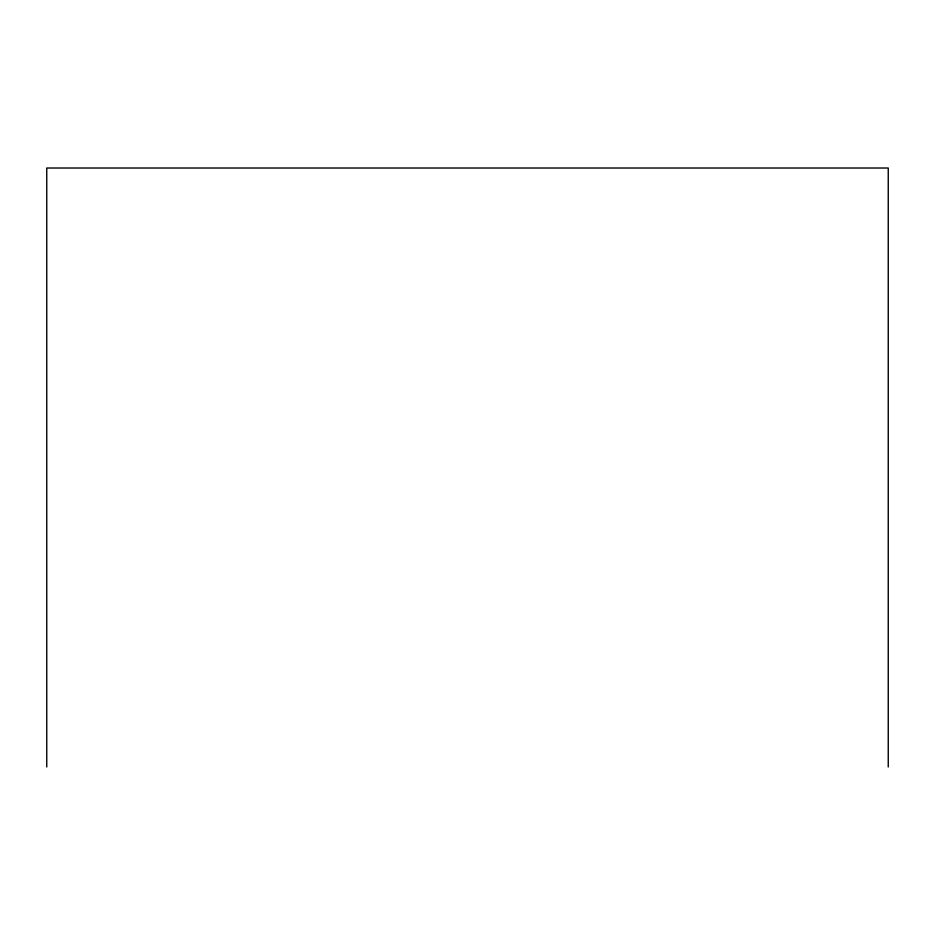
<?xml version="1.0" encoding="UTF-8"?>
<svg xmlns="http://www.w3.org/2000/svg" width="935" height="935" viewBox="0 0 935 935"><rect width="100%" height="100%" fill="white"/><g stroke="black" fill="none" stroke-linecap="round" stroke-linejoin="round"><path stroke-width="1.4" d="M888.25 766.981L888.25 168.019L46.75 168.019L46.75 766.981"/></g></svg>
